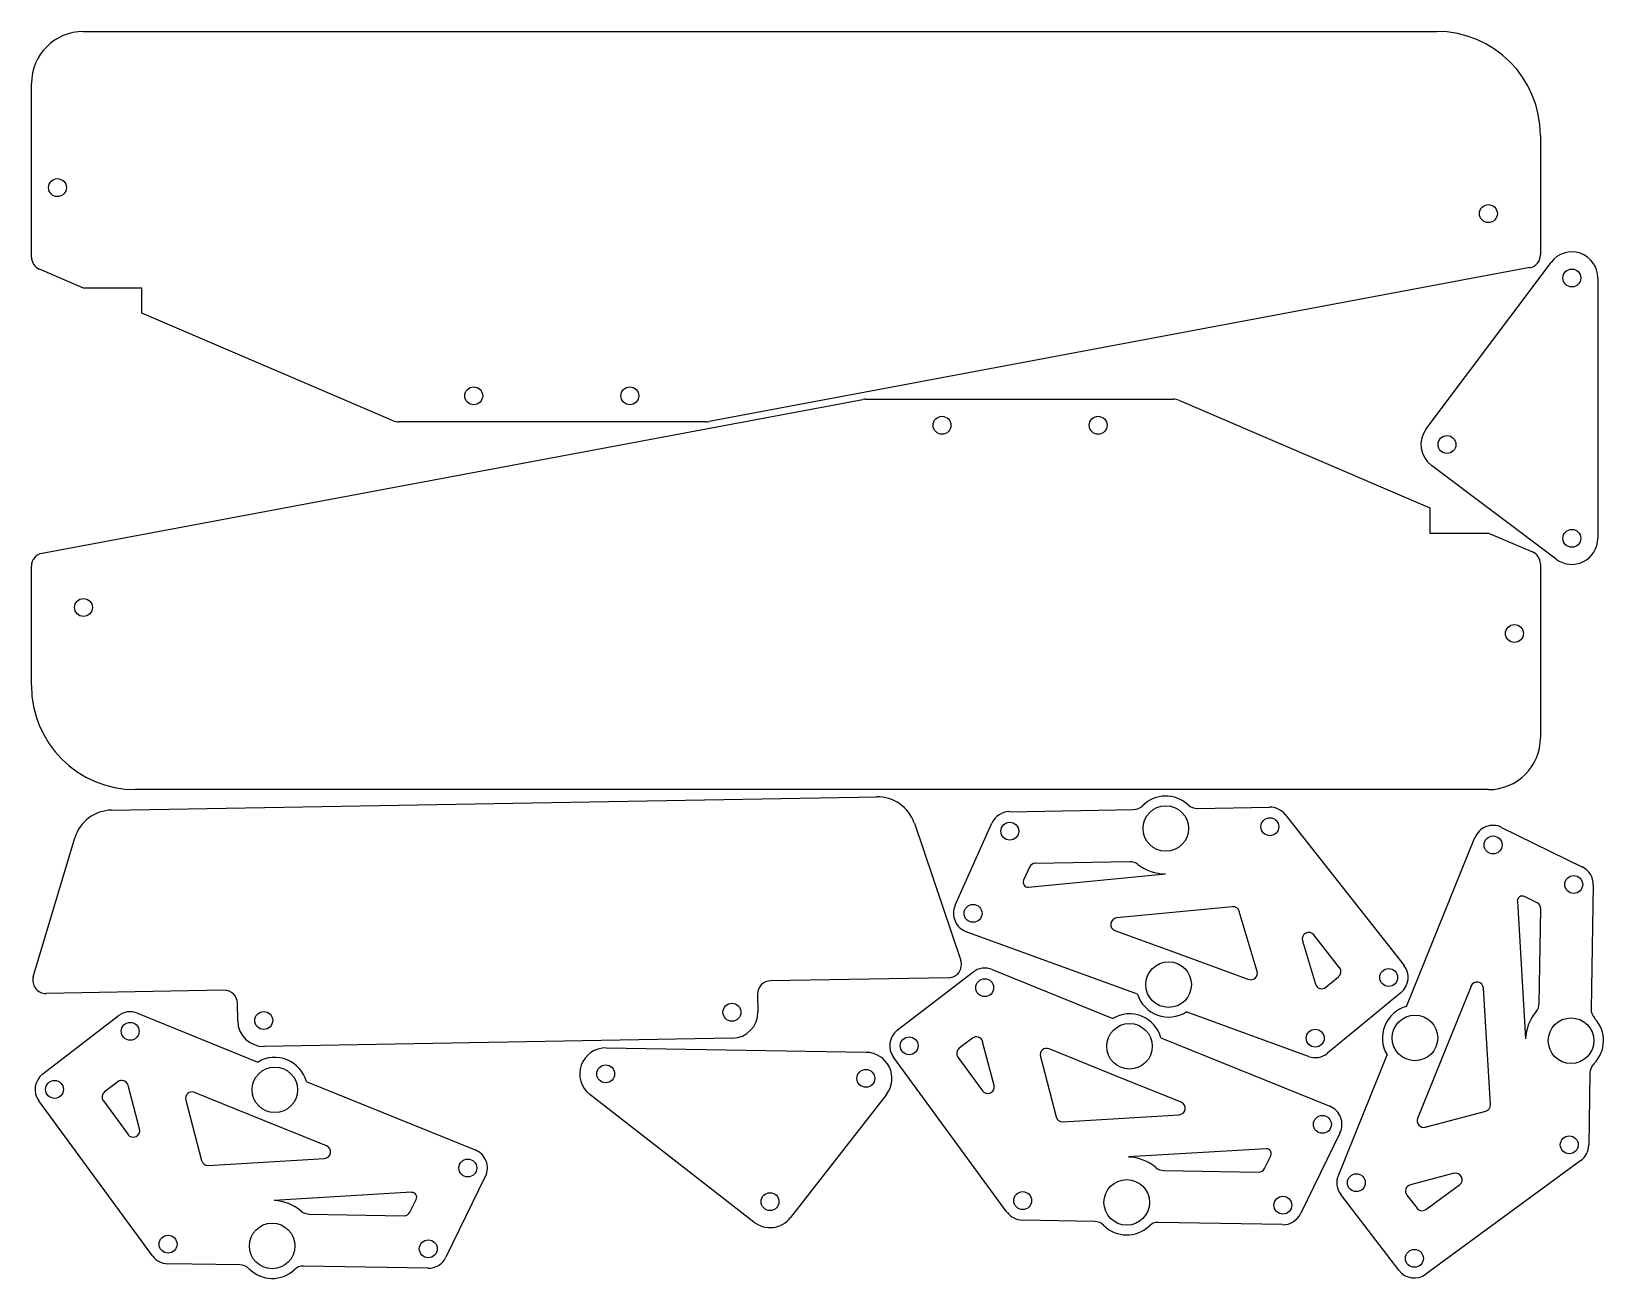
# Model space of a CAD drawing. Header units: inches. Extents: x 2.4 to 17.5, y 2.5 to 14.5.
import ezdxf

# ---------------------------------------------------------------- set-up
doc = ezdxf.new("R2010")
doc.units = ezdxf.units.IN
doc.header["$MEASUREMENT"] = 0
doc.layers.get('0').update_dxf_attribs({"color": 1, "lineweight": 25, "true_color": 0xff0000})
doc.layers.add('1', color=1, linetype='Continuous', lineweight=25, true_color=0xff0000)

msp = doc.modelspace()

# ---------------------------------------------------------------- linework, layer by layer
at = {"color": 7}
for p, q in [((11.797, 7.016), (12.991, 7.037)), ((13.603, 7.048), (14.297, 7.06)), ((14.447, 6.988), (15.59, 5.54)), ((11.277, 6.117), (11.63, 6.905)), ((16.527, 6.865), (17.303, 6.485)), ((15.614, 5.145), (16.271, 6.768)), ((12.954, 6.536), (12.044, 6.52)), ((11.989, 6.483), (11.933, 6.359)), ((11.98, 6.292), (13.297, 6.418)), ((16.869, 6.141), (16.746, 6.201)), ((17.408, 6.314), (17.387, 5.12)), ((13.941, 6.103), (12.827, 5.997)), ((14.179, 5.483), (14.006, 6.059)), ((16.678, 6.156), (16.758, 4.836)), ((16.888, 5.175), (16.904, 6.084)), ((13.027, 5.264), (11.383, 5.864)), ((12.811, 5.876), (13.434, 5.649)), ((14.613, 5.776), (14.738, 5.36)), ((14.97, 5.518), (14.722, 5.833)), ((13.434, 5.649), (14.098, 5.406)), ((10.72, 4.917), (11.446, 5.475)), ((11.631, 5.5), (12.79, 5.031)), ((14.838, 5.33), (14.961, 5.431)), ((16.233, 5.34), (15.984, 4.726)), ((16.42, 4.204), (16.353, 5.321)), ((15.562, 5.279), (14.855, 4.696)), ((2.508, 4.498), (3.234, 5.056)), ((3.419, 5.081), (4.577, 4.612)), ((14.672, 4.665), (13.497, 5.093)), ((11.442, 4.841), (11.315, 4.744)), ((13.253, 4.843), (14.875, 4.187)), ((11.65, 4.388), (11.54, 4.807)), ((12.834, 4.474), (12.178, 4.739)), ((15.984, 4.726), (15.719, 4.071)), ((11.774, 3.17), (10.683, 4.657)), ((11.303, 4.657), (11.54, 4.335)), ((12.095, 4.665), (12.247, 4.084)), ((14.958, 3.523), (15.427, 4.682)), ((3.23, 4.422), (3.103, 4.325)), ((3.438, 3.969), (3.328, 4.388)), ((5.041, 4.424), (6.663, 3.768)), ((13.448, 4.225), (12.834, 4.474)), ((17.376, 4.508), (17.364, 3.814)), ((3.562, 2.751), (2.471, 4.239)), ((3.091, 4.238), (3.328, 3.916)), ((3.882, 4.246), (4.035, 3.665)), ((4.622, 4.055), (3.966, 4.32)), ((12.311, 4.037), (13.428, 4.105)), ((15.792, 3.987), (16.374, 4.139)), ((5.236, 3.806), (4.622, 4.055)), ((14.973, 3.93), (14.593, 3.155)), ((14.264, 3.779), (12.943, 3.7)), ((4.099, 3.618), (5.216, 3.686)), ((14.249, 3.589), (14.309, 3.712)), ((17.287, 3.666), (15.8, 2.575)), ((6.761, 3.511), (6.381, 2.736)), ((13.282, 3.57), (14.192, 3.554)), ((16.07, 3.543), (15.65, 3.433)), ((6.052, 3.361), (4.731, 3.281)), ((15.54, 2.612), (14.983, 3.339)), ((15.617, 3.334), (15.714, 3.208)), ((15.8, 3.195), (16.123, 3.432)), ((6.037, 3.17), (6.097, 3.293)), ((5.07, 3.151), (5.98, 3.135)), ((12.615, 3.081), (11.922, 3.094)), ((14.421, 3.05), (13.228, 3.071)), ((4.403, 2.663), (3.71, 2.675)), ((6.209, 2.631), (5.016, 2.652))]:
    msp.add_line(p, q, dxfattribs=at)
for centre, radius in [((13.3, 6.855), 0.219), ((14.3, 6.872), 0.086), ((11.801, 6.829), 0.086), ((16.445, 6.697), 0.086), ((17.22, 6.317), 0.086), ((11.448, 6.04), 0.086), ((13.327, 5.355), 0.219), ((15.442, 5.424), 0.086), ((11.56, 5.326), 0.086), ((3.349, 4.907), 0.086), ((15.694, 4.843), 0.219), ((17.194, 4.817), 0.219), ((10.834, 4.768), 0.086), ((12.951, 4.763), 0.219), ((14.736, 4.841), 0.086), ((4.739, 4.345), 0.219), ((2.622, 4.349), 0.086), ((14.805, 4.013), 0.086), ((17.177, 3.817), 0.086), ((6.593, 3.594), 0.086), ((12.925, 3.264), 0.219), ((15.131, 3.453), 0.086), ((11.925, 3.281), 0.086), ((14.425, 3.237), 0.086), ((4.713, 2.845), 0.219), ((3.713, 2.862), 0.086), ((6.213, 2.818), 0.086), ((15.689, 2.726), 0.086)]:
    msp.add_circle(centre, radius, dxfattribs=at)
for centre, radius, start, end in [((13.3, 6.855), 0.312, 46.5936, 135.424), ((11.801, 6.829), 0.188, 91.006, 155.8845), ((12.989, 7.162), 0.125, 270.967, 315.3824), ((13.601, 7.173), 0.125, 226.5761, 270.9919), ((14.3, 6.872), 0.188, 38.2489, 90.99), ((16.445, 6.697), 0.188, 63.8764, 157.9589), ((12.046, 6.458), 0.0625, 91.0613, 155.9396), ((12.956, 6.411), 0.125, 52.1306, 90.9559), ((13.3, 6.855), 0.437, 232.178, 269.5666), ((11.976, 6.339), 0.0472, 155.8874, 275.4654), ((17.22, 6.317), 0.188, 358.9838, 63.8619), ((16.725, 6.159), 0.0472, 63.9202, 183.4988), ((11.448, 6.04), 0.188, 155.8805, 249.963), ((13.947, 6.041), 0.0625, 16.6689, 95.4301), ((16.841, 6.085), 0.0625, 359.022, 63.9019), ((12.833, 5.934), 0.0625, 95.4483, 249.9522), ((14.673, 5.794), 0.0625, 38.2649, 196.7005), ((11.561, 5.326), 0.188, 67.9627, 127.5233), ((14.119, 5.465), 0.0625, 249.9274, 16.6628), ((14.921, 5.48), 0.0625, 309.5225, 38.2604), ((15.442, 5.424), 0.187, 309.5229, 38.2601), ((14.798, 5.378), 0.0625, 196.6662, 309.4925), ((16.29, 5.317), 0.0625, 3.4483, 157.9515), ((13.327, 5.355), 0.312, 196.833, 303.0931), ((15.694, 4.843), 0.313, 104.8345, 211.0945), ((16.763, 5.177), 0.125, 320.1683, 358.9939), ((3.349, 4.907), 0.188, 67.9627, 127.5233), ((12.951, 4.763), 0.312, 14.8195, 121.0797), ((17.194, 4.817), 0.437, 140.1696, 177.5583), ((17.512, 5.118), 0.125, 179.0084, 223.4235), ((17.194, 4.817), 0.312, 314.5892, 43.4195), ((10.834, 4.768), 0.187, 127.5197, 216.2572), ((11.48, 4.791), 0.0625, 14.717, 127.5437), ((11.353, 4.694), 0.0625, 127.5473, 216.2851), ((12.155, 4.681), 0.0625, 67.9351, 194.6682), ((14.736, 4.841), 0.187, 249.9906, 309.5512), ((4.739, 4.344), 0.313, 14.8238, 121.084), ((17.501, 4.505), 0.125, 134.5621, 178.9771), ((2.622, 4.349), 0.187, 127.5196, 216.2573), ((3.268, 4.373), 0.0625, 14.6995, 127.5256), ((11.59, 4.372), 0.0625, 216.3041, 14.7389), ((3.141, 4.275), 0.0626, 127.4825, 216.2203), ((3.943, 4.262), 0.0625, 67.9682, 194.7027), ((12.307, 4.1), 0.0625, 194.7033, 273.4651), ((13.424, 4.167), 0.0625, 273.4955, 67.9972), ((14.805, 4.013), 0.188, 333.8765, 67.9587), ((16.358, 4.2), 0.0625, 284.7025, 3.4659), ((3.378, 3.953), 0.0625, 216.3034, 14.7396), ((15.777, 4.047), 0.0625, 157.9686, 284.7023), ((5.212, 3.748), 0.0625, 273.456, 67.959), ((14.267, 3.732), 0.0472, 333.9201, 93.499), ((17.177, 3.817), 0.187, 306.2491, 358.99), ((4.095, 3.681), 0.0625, 194.7032, 273.4653), ((6.593, 3.594), 0.188, 333.8765, 67.9588), ((12.925, 3.263), 0.437, 50.177, 87.5657), ((13.284, 3.695), 0.125, 230.1445, 268.9696), ((14.193, 3.616), 0.0625, 269.0227, 333.9012), ((15.131, 3.453), 0.188, 157.9323, 217.4928), ((16.086, 3.482), 0.0625, 306.2616, 104.6972), ((6.055, 3.313), 0.0472, 333.9202, 93.4989), ((15.666, 3.372), 0.0625, 104.7001, 217.525), ((4.713, 2.845), 0.437, 50.1697, 87.5583), ((5.072, 3.276), 0.125, 230.1683, 268.9939), ((15.763, 3.246), 0.0625, 217.538, 306.276), ((5.981, 3.198), 0.0625, 269.0228, 333.9012), ((11.925, 3.281), 0.187, 216.2795, 269.0207), ((12.613, 2.956), 0.125, 44.6176, 89.033), ((12.925, 3.263), 0.312, 224.5891, 313.4196), ((13.225, 2.946), 0.125, 89.0083, 133.4237), ((14.425, 3.237), 0.188, 268.9838, 333.8619), ((3.713, 2.862), 0.187, 216.2795, 269.0207), ((6.213, 2.819), 0.188, 268.9837, 333.8619), ((4.401, 2.538), 0.125, 44.5619, 88.9772), ((4.713, 2.845), 0.312, 224.589, 313.4196), ((5.013, 2.527), 0.125, 89.0084, 133.4235), ((15.689, 2.726), 0.188, 217.5227, 306.2603)]:
    msp.add_arc(centre, radius, start, end, dxfattribs=at)
at = {"layer": '1', "color": 7}
for p, q in [((2.9, 14.511), (15.9, 14.511)), ((2.4, 12.343), (2.4, 14.011)), ((16.9, 13.511), (16.9, 12.364)), ((16.798, 12.242), (8.911, 10.763)), ((15.802, 10.693), (17.002, 12.293)), ((2.9, 12.046), (2.476, 12.228)), ((17.452, 12.143), (17.452, 9.642)), ((3.462, 12.046), (2.9, 12.046)), ((3.462, 11.805), (3.462, 12.046)), ((5.876, 10.771), (3.462, 11.805)), ((2.502, 9.498), (10.389, 10.976)), ((10.412, 10.978), (13.374, 10.978)), ((13.424, 10.968), (15.838, 9.934)), ((8.888, 10.761), (5.926, 10.761)), ((17.052, 9.442), (15.852, 10.342)), ((15.838, 9.934), (15.838, 9.693)), ((15.838, 9.693), (16.4, 9.693)), ((16.4, 9.693), (16.824, 9.511)), ((2.4, 8.228), (2.4, 9.375)), ((16.9, 9.396), (16.9, 7.728)), ((3.17, 7.032), (10.522, 7.16)), ((16.4, 7.228), (3.4, 7.228)), ((10.884, 6.905), (11.329, 5.587)), ((2.418, 5.431), (2.818, 6.765)), ((4.252, 5.301), (2.54, 5.271)), ((11.213, 5.422), (9.501, 5.392)), ((4.382, 5.007), (4.379, 5.178)), ((9.378, 5.265), (9.381, 5.094)), ((9.136, 4.84), (4.636, 4.761)), ((7.922, 4.748), (10.422, 4.705)), ((9.343, 3.073), (7.765, 4.301)), ((10.615, 4.301), (9.694, 3.117))]:
    msp.add_line(p, q, dxfattribs=at)
for centre in [(2.65, 13.011), (16.4, 12.761), (17.202, 12.143), (6.65, 11.011), (8.15, 11.011), (11.15, 10.728), (12.65, 10.728), (16.002, 10.543), (17.202, 9.642), (2.9, 8.978), (16.65, 8.728), (9.131, 5.09), (4.632, 5.011), (7.918, 4.498), (10.418, 4.455), (9.497, 3.271)]:
    msp.add_circle(centre, 0.086, dxfattribs=at)
for centre, radius, start, end in [((2.9, 14.011), 0.5, 90, 180), ((15.9, 13.511), 1, 0, 90), ((17.202, 12.143), 0.25, 0, 143.1302), ((2.525, 12.343), 0.125, 180, 246.8014), ((16.775, 12.364), 0.125, 280.6192, 0), ((10.412, 10.853), 0.125, 90, 100.6198), ((13.374, 10.853), 0.125, 66.8015, 90), ((5.926, 10.886), 0.125, 246.8017, 270), ((8.888, 10.886), 0.125, 270, 280.6196), ((16.002, 10.543), 0.25, 143.1302, 233.13), ((17.202, 9.642), 0.25, 233.1301, 0), ((2.525, 9.375), 0.125, 100.6191, 180), ((16.775, 9.396), 0.125, 0, 66.8014), ((3.4, 8.228), 1, 180, 270), ((16.4, 7.728), 0.5, 270, 0), ((10.528, 6.785), 0.375, 18.6763, 91.0001), ((3.177, 6.657), 0.375, 90.9999, 163.3238), ((11.211, 5.547), 0.125, 271.0002, 18.6764), ((2.538, 5.396), 0.125, 163.3239, 271.0002), ((4.254, 5.176), 0.125, 1, 90.9999), ((9.503, 5.267), 0.125, 91, 181.0001), ((4.632, 5.011), 0.25, 181, 271), ((9.131, 5.09), 0.25, 271, 1), ((7.918, 4.498), 0.25, 89, 232.13), ((10.418, 4.455), 0.25, 322.1302, 88.9998), ((9.497, 3.271), 0.25, 232.13, 322.1301)]:
    msp.add_arc(centre, radius, start, end, dxfattribs=at)

doc.saveas('drawing.dxf')
